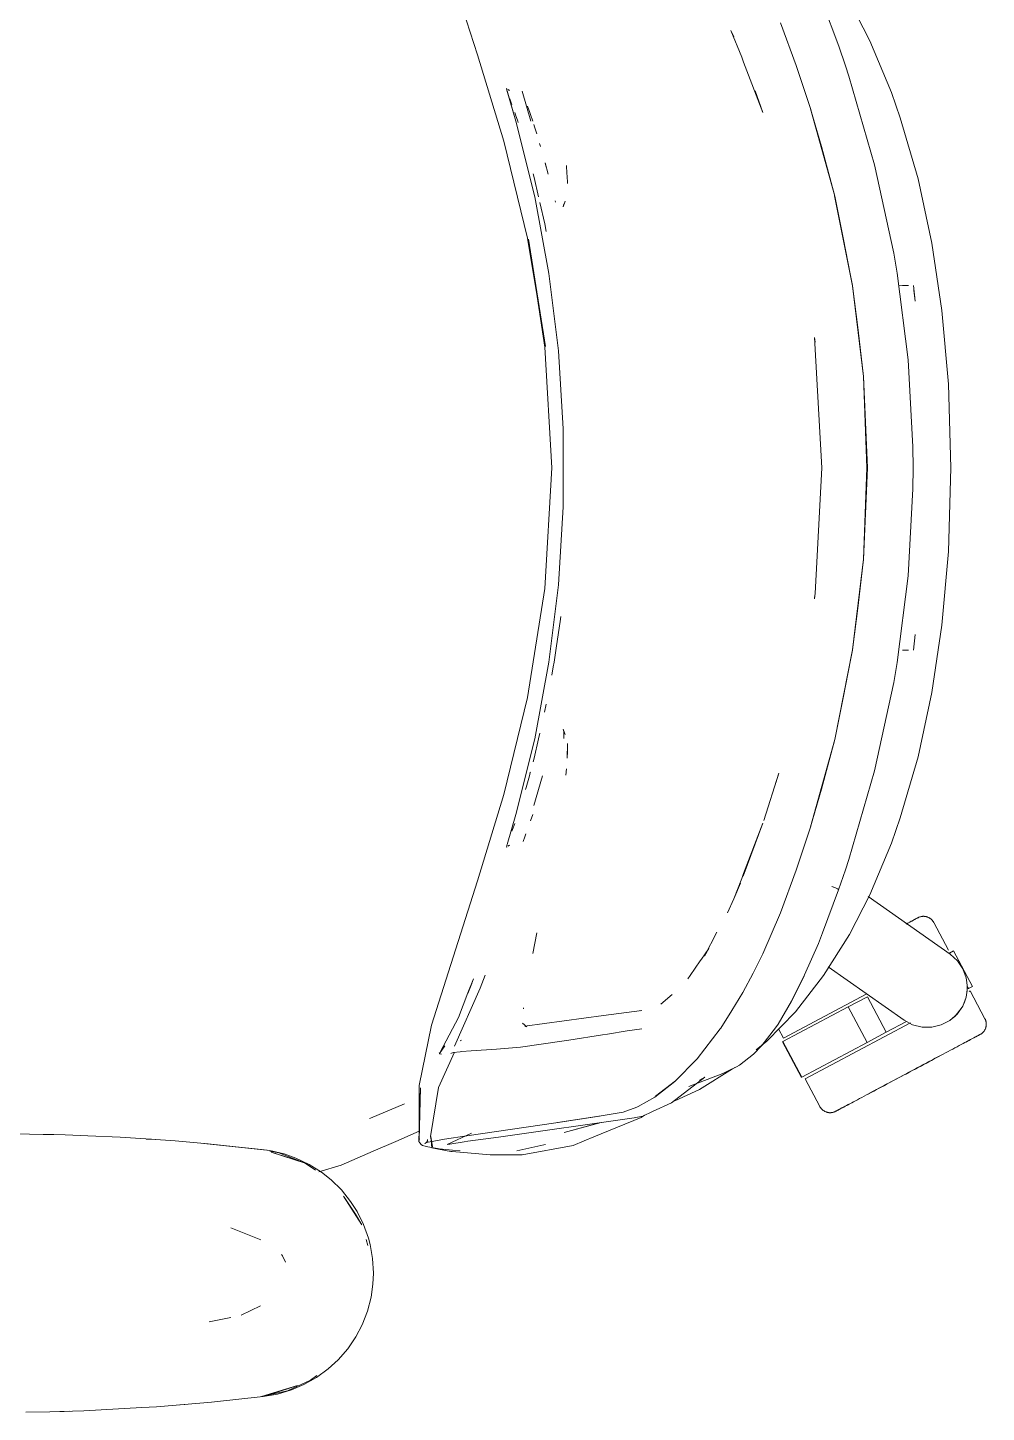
# Model space of a CAD drawing. Header units: millimetres. Extents: x 90978 to 295199, y -4084 to 97293.
# Drawn here: x 203321.1 to 203654.4, y 30828.5 to 31310 of the extents above; entities that cross this region are included whole.
import ezdxf

# ---------------------------------------------------------------- set-up
doc = ezdxf.new("R2010")
doc.units = ezdxf.units.MM
doc.header["$MEASUREMENT"] = 0
doc.layers.add('G-IMPT', color=8, linetype='CONTINUOUS', lineweight=9)
doc.layers.add('I-FURN', color=8, linetype='CONTINUOUS', lineweight=9)

msp = doc.modelspace()

# ---------------------------------------------------------------- linework, layer by layer
at = {"layer": 'G-IMPT'}
for p, q in [((203477.42, 31300.53), (203461.43, 31350.77)), ((203603.08, 31303.62), (203597.48, 31318.69)), ((203613.89, 31305.41), (203606.8, 31319.19)), ((203588.31, 31296.84), (203582.85, 31311.72)), ((203569.34, 31299.76), (203565.62, 31309.08)), ((203565.62, 31309.08), (203566.62, 31306.84)), ((203603.08, 31303.62), (203605.42, 31296.8)), ((203621.41, 31287.44), (203613.89, 31305.41)), ((203486.6, 31270.55), (203477.42, 31300.53)), ((203570.01, 31298.03), (203569.34, 31299.76)), ((203576.72, 31280.58), (203570.01, 31298.03)), ((203588.31, 31296.84), (203593.32, 31281.92)), ((203606.61, 31293.19), (203605.42, 31296.8)), ((203606.61, 31293.19), (203615.56, 31262.36)), ((203487.56, 31288.73), (203487.69, 31288.97)), ((203490.83, 31277.5), (203487.56, 31288.73)), ((203490.83, 31277.5), (203487.71, 31288.32)), ((203487.77, 31288.04), (203487.71, 31288.32)), ((203490.83, 31277.5), (203487.77, 31288.04)), ((203488.65, 31288.19), (203488.04, 31288.57)), ((203488.65, 31288.19), (203488.44, 31288.33)), ((203496.02, 31277.5), (203492.99, 31287.93)), ((203576.72, 31280.58), (203574, 31288.02)), ((203621.41, 31287.44), (203624.48, 31278.7)), ((203489.1, 31284.25), (203488.71, 31285.32)), ((203489.45, 31283.28), (203489.1, 31284.25)), ((203494.9, 31282.68), (203495.66, 31280.52)), ((203490.44, 31280.53), (203490.72, 31279.73)), ((203491.46, 31277.5), (203490.72, 31279.73)), ((203497.38, 31251.19), (203490.83, 31277.5)), ((203491.46, 31277.5), (203491.61, 31277.04)), ((203495.91, 31279.8), (203495.66, 31280.52)), ((203495.91, 31279.8), (203496.68, 31277.5)), ((203597.05, 31268.67), (203593.27, 31281.83)), ((203601.7, 31251.43), (203593.27, 31281.83)), ((203601.7, 31251.43), (203593.32, 31281.92)), ((203624.48, 31278.7), (203630.65, 31257.46)), ((203497.06, 31276.36), (203497.31, 31275.58)), ((203497.31, 31275.58), (203498.1, 31273.09)), ((203486.6, 31270.55), (203494.91, 31236.87)), ((203499.09, 31269.79), (203499.42, 31268.67)), ((203597.05, 31268.67), (203601.7, 31251.43)), ((203501, 31263), (203501.99, 31259.14)), ((203501, 31263), (203501.39, 31261.47)), ((203497.14, 31257.92), (203496.8, 31259.2)), ((203508.42, 31261.65), (203508.39, 31262.13)), ((203508.69, 31257.94), (203508.42, 31261.65)), ((203622.22, 31231.57), (203615.56, 31262.36)), ((203498.7, 31251.17), (203497.14, 31257.92)), ((203508.69, 31257.94), (203508.79, 31256.57)), ((203508.8, 31255.87), (203508.79, 31256.57)), ((203630.65, 31257.46), (203635.47, 31235.1)), ((203497.38, 31251.19), (203502.31, 31224.52)), ((203500.86, 31241.77), (203499.15, 31249.19)), ((203504.59, 31249.38), (203504.46, 31249.79)), ((203507.26, 31247.78), (203507.95, 31249.73)), ((203507.26, 31247.78), (203507.48, 31248.83)), ((203607.87, 31220.3), (203601.66, 31251.54)), ((203601.66, 31251.54), (203607.87, 31220.38)), ((203601.7, 31251.43), (203604.78, 31236.4)), ((203501.33, 31239.14), (203500.86, 31241.77)), ((203494.91, 31236.87), (203501.17, 31199.13)), ((203500.91, 31198.95), (203495.18, 31236.49)), ((203501.17, 31199.13), (203495.18, 31236.49)), ((203607.87, 31220.3), (203604.78, 31236.4)), ((203638.96, 31211.68), (203635.47, 31235.1)), ((203623.41, 31224.65), (203622.22, 31231.57)), ((203502.31, 31224.52), (203505.61, 31197.6)), ((203627.22, 31194.48), (203623.41, 31224.65)), ((203611.7, 31188.78), (203607.87, 31220.38)), ((203609.82, 31204.82), (203607.87, 31220.3)), ((203611.66, 31188.74), (203607.87, 31220.3)), ((203623.96, 31220.29), (203625.2, 31220.34)), ((203627.3, 31220.41), (203625.2, 31220.34)), ((203627.3, 31220.41), (203627.19, 31220.41)), ((203629.06, 31220.38), (203629.71, 31214.97)), ((203629.14, 31218.74), (203629.71, 31214.97)), ((203641.22, 31186.11), (203638.96, 31211.68)), ((203594.66, 31202.25), (203594.7, 31202)), ((203597.21, 31156.97), (203594.7, 31202.31)), ((203594.7, 31202.31), (203594.93, 31200.69)), ((203594.93, 31200.69), (203594.7, 31202)), ((203609.82, 31204.82), (203611.66, 31188.74)), ((203500.91, 31198.95), (203503.27, 31156.97)), ((203507.26, 31170.53), (203505.61, 31197.6)), ((203628.84, 31164.28), (203627.22, 31194.48)), ((203611.66, 31188.74), (203612.33, 31173.85)), ((203611.66, 31188.74), (203612.8, 31156.97)), ((203613.03, 31156.97), (203611.7, 31188.78)), ((203642.07, 31156.97), (203641.22, 31186.11)), ((203612.33, 31173.85), (203612.8, 31156.97)), ((203507.26, 31143.41), (203507.26, 31170.53)), ((203628.84, 31164.28), (203628.93, 31156.97)), ((203500.91, 31114.98), (203503.27, 31156.97)), ((203597.26, 31156.97), (203594.93, 31113.24)), ((203597.21, 31156.97), (203594.93, 31113.24)), ((203611.66, 31125.19), (203612.8, 31156.97)), ((203611.7, 31125.15), (203613.03, 31156.97)), ((203612.33, 31140.08), (203612.8, 31156.97)), ((203628.84, 31149.66), (203628.93, 31156.97)), ((203641.22, 31127.83), (203642.07, 31156.97)), ((203628.84, 31149.66), (203627.22, 31119.45)), ((203507.26, 31143.41), (203505.61, 31116.34)), ((203612.33, 31140.08), (203611.66, 31125.19)), ((203611.66, 31125.19), (203607.87, 31093.64)), ((203611.7, 31125.15), (203607.87, 31093.56)), ((203611.66, 31125.19), (203609.82, 31109.11)), ((203638.96, 31102.25), (203641.22, 31127.83)), ((203627.22, 31119.45), (203623.41, 31089.28)), ((203494.91, 31077.07), (203500.91, 31114.98)), ((203502.31, 31089.42), (203505.61, 31116.34)), ((203594.66, 31111.69), (203594.7, 31111.93)), ((203594.93, 31113.24), (203594.67, 31111.46)), ((203594.93, 31113.24), (203594.7, 31111.93)), ((203607.87, 31093.64), (203609.82, 31109.11)), ((203506.22, 31103.57), (203506.41, 31105.23)), ((203504.93, 31095.04), (203506.22, 31103.57)), ((203635.47, 31078.84), (203638.96, 31102.25)), ((203504.93, 31095.04), (203504.08, 31089.42)), ((203629.06, 31093.55), (203629.71, 31098.97)), ((203601.7, 31062.51), (203607.87, 31093.64)), ((203601.7, 31062.51), (203607.87, 31093.56)), ((203607.87, 31093.64), (203604.78, 31077.53)), ((203625.2, 31093.6), (203627.3, 31093.52)), ((203627.3, 31093.52), (203627.19, 31093.52)), ((203497.38, 31062.75), (203502.31, 31089.42)), ((203503.28, 31084.89), (203503.83, 31087.79)), ((203504.08, 31089.42), (203503.83, 31087.79)), ((203623.41, 31089.28), (203622.22, 31082.36)), ((203615.56, 31051.57), (203622.22, 31082.36)), ((203494.91, 31077.07), (203486.6, 31043.38)), ((203601.7, 31062.51), (203604.78, 31077.53)), ((203630.65, 31056.47), (203635.47, 31078.84)), ((203501.35, 31074.79), (203500.82, 31071.97)), ((203507.48, 31065.11), (203507.26, 31066.15)), ((203507.26, 31066.15), (203507.95, 31064.21)), ((203497.38, 31062.75), (203490.83, 31036.43)), ((203497.14, 31056.01), (203498.7, 31062.76)), ((203499.15, 31064.74), (203498.7, 31062.76)), ((203507.48, 31065.11), (203507.51, 31062.8)), ((203507.52, 31062.94), (203507.51, 31062.8)), ((203508.8, 31061.1), (203508.71, 31056.04)), ((203508.8, 31061.1), (203508.8, 31058.32)), ((203601.7, 31062.51), (203593.27, 31032.1)), ((203601.7, 31062.51), (203593.32, 31032.01)), ((203597.05, 31045.26), (203601.7, 31062.51)), ((203497.14, 31056.01), (203496.81, 31054.72)), ((203508.71, 31056.04), (203508.8, 31058.32)), ((203624.48, 31035.23), (203630.65, 31056.47)), ((203495.84, 31050.99), (203495.89, 31051.17)), ((203508.4, 31052.25), (203508.19, 31050.15)), ((203615.56, 31051.57), (203606.61, 31020.74)), ((203495.53, 31049.85), (203494.41, 31045.86)), ((203495.53, 31049.85), (203495.84, 31050.99)), ((203497.11, 31039.53), (203500.02, 31049.92)), ((203582.25, 31050.82), (203577, 31034.34)), ((203582.25, 31050.82), (203581.17, 31047.39)), ((203477.42, 31013.41), (203486.6, 31043.38)), ((203494.41, 31045.86), (203494.2, 31045.17)), ((203597.05, 31045.26), (203593.27, 31032.1)), ((203490.83, 31036.43), (203487.76, 31026)), ((203489.67, 31031.23), (203490.41, 31033.33)), ((203496.67, 31036.44), (203495.94, 31034.22)), ((203576.72, 31033.35), (203569.9, 31014.94)), ((203576.72, 31033.35), (203570.01, 31015.9)), ((203593.32, 31032.01), (203588.31, 31017.09)), ((203624.48, 31035.23), (203621.41, 31026.5)), ((203489.67, 31031.23), (203489.43, 31030.57)), ((203493.96, 31028.68), (203493.34, 31027.02)), ((203493.96, 31028.68), (203494.33, 31029.69)), ((203487.56, 31025.21), (203487.62, 31025.44)), ((203487.65, 31024.97), (203487.56, 31025.21)), ((203487.62, 31025.44), (203487.69, 31025.73)), ((203487.69, 31025.73), (203487.76, 31026)), ((203488.65, 31025.75), (203488.04, 31025.36)), ((203488.65, 31025.75), (203488.44, 31025.6)), ((203621.41, 31026.5), (203613.89, 31008.52)), ((203606.61, 31020.74), (203605.42, 31017.14)), ((203477.42, 31013.41), (203461.43, 30963.17)), ((203566.62, 31007.09), (203569.34, 31014.18)), ((203570.01, 31015.9), (203569.34, 31014.18)), ((203582.85, 31002.22), (203588.31, 31017.09)), ((203603.01, 31010.2), (203605.42, 31017.14)), ((203566.62, 31007.09), (203568.93, 31012.54)), ((203597.48, 30995.24), (203603.05, 31010.21)), ((203601.78, 31010.99), (203600.73, 31011.41)), ((203600.73, 31011.41), (203601.32, 31011.19)), ((203601.78, 31010.99), (203601.32, 31011.19)), ((203601.78, 31010.99), (203602.43, 31010.71)), ((203601.78, 31010.99), (203602.61, 31010.61)), ((203602.43, 31010.71), (203602.61, 31010.61)), ((203603.02, 31010.34), (203602.61, 31010.61)), ((203602.61, 31010.61), (203603, 31010.38)), ((203603.02, 31010.34), (203603, 31010.38)), ((203603.02, 31010.34), (203603.01, 31010.2)), ((203603.05, 31010.21), (203603.02, 31010.34)), ((203606.8, 30994.74), (203613.89, 31008.52)), ((203564.42, 31002.25), (203566.62, 31007.09)), ((203582.85, 31002.22), (203576.67, 30987.99)), ((203498.14, 30995.3), (203496.73, 30988.04)), ((203560.72, 30995.52), (203556.36, 30987.1)), ((203596, 30991.56), (203597.48, 30995.24)), ((203597.82, 30980.45), (203606.8, 30994.74)), ((203557.87, 30989.87), (203555.31, 30986.12)), ((203557.87, 30989.87), (203556.36, 30987.1)), ((203591.23, 30980.61), (203596, 30991.56)), ((203554.92, 30985.54), (203551.42, 30980.41)), ((203555.31, 30986.12), (203554.92, 30985.54)), ((203573.28, 30981.26), (203576.67, 30987.99)), ((203476.13, 30979.25), (203474.1, 30974.15)), ((203474.11, 30974.35), (203476.13, 30979.25)), ((203480.15, 30980.57), (203478.4, 30975.99)), ((203551.42, 30980.41), (203550.67, 30979.3)), ((203573.28, 30981.26), (203569.72, 30974.47)), ((203591.23, 30980.61), (203586.7, 30971.55)), ((203591.01, 30980.16), (203586.7, 30971.55)), ((203591.23, 30980.61), (203587.01, 30972.15)), ((203597.82, 30980.45), (203588.02, 30967.85)), ((203591.01, 30980.16), (203591.23, 30980.61)), ((203478.4, 30975.99), (203469.48, 30955.83)), ((203470.85, 30965.88), (203474.11, 30974.35)), ((203474.1, 30974.15), (203475.5, 30977.68)), ((203565.95, 30968.24), (203569.72, 30974.47)), ((203545.15, 30973.77), (203541.24, 30970.44)), ((203586.7, 30971.55), (203581.97, 30963.55)), ((203586.7, 30971.55), (203587.01, 30972.15)), ((203470.85, 30965.88), (203465.57, 30955.77)), ((203493.46, 30968.82), (203493.5, 30969.17)), ((203521.29, 30966.49), (203493.96, 30962.76)), ((203521.29, 30966.49), (203534.65, 30968.27)), ((203534.65, 30968.27), (203534.18, 30968.13)), ((203565.95, 30968.24), (203562.06, 30962.15)), ((203578.06, 30957.55), (203588.02, 30967.85)), ((203461.43, 30963.17), (203457.23, 30942.21)), ((203493.11, 30963.87), (203494.67, 30962.63)), ((203493.96, 30962.76), (203494.22, 30962.71)), ((203494.46, 30962.67), (203494.22, 30962.71)), ((203509.21, 30957.95), (203520.99, 30959.81)), ((203522.65, 30960.08), (203520.99, 30959.81)), ((203529.48, 30961.14), (203522.65, 30960.08)), ((203529.48, 30961.14), (203534.56, 30961.89)), ((203553.88, 30951.45), (203561.9, 30961.89)), ((203561.9, 30961.89), (203562.06, 30962.15)), ((203576.39, 30956.13), (203581.1, 30962.27)), ((203581.1, 30962.27), (203581.97, 30963.55)), ((203464.22, 30953.32), (203466.07, 30956.02)), ((203464.22, 30953.32), (203465.57, 30955.77)), ((203471.86, 30958), (203471.42, 30957.73)), ((203475.28, 30954.23), (203484.12, 30954.86)), ((203492.37, 30955.48), (203484.12, 30954.86)), ((203492.45, 30955.49), (203492.37, 30955.48)), ((203492.45, 30955.49), (203507.66, 30957.7)), ((203507.66, 30957.7), (203509.21, 30957.95)), ((203576.39, 30956.13), (203573.49, 30953.11)), ((203574.39, 30954.55), (203578.06, 30957.55)), ((203463.86, 30941.51), (203469.45, 30953.8)), ((203464.22, 30953.32), (203464.19, 30953.49)), ((203464.25, 30953.19), (203464.22, 30953.32)), ((203464.94, 30953.04), (203464.25, 30953.19)), ((203468.21, 30953.35), (203468.98, 30953.63)), ((203469.04, 30953.65), (203468.98, 30953.63)), ((203471.5, 30953.94), (203469.04, 30953.65)), ((203471.5, 30953.94), (203471.87, 30953.98)), ((203475.28, 30954.23), (203471.87, 30953.98)), ((203546.14, 30943.55), (203553.88, 30951.45)), ((203568.63, 30949.25), (203573.49, 30953.11)), ((203550.92, 30941.88), (203562.83, 30946.39)), ((203566.14, 30947.94), (203554.69, 30940.82)), ((203565.06, 30947.46), (203562.83, 30946.39)), ((203567.49, 30948.63), (203565.06, 30947.46)), ((203566.14, 30947.94), (203566.9, 30948.44)), ((203567.49, 30948.63), (203568.63, 30949.25)), ((203457.67, 30941.32), (203457.09, 30922.88)), ((203457.23, 30942.21), (203457.19, 30923.34)), ((203457.67, 30941.32), (203457.19, 30923.34)), ((203463.86, 30941.51), (203461.15, 30924.46)), ((203546.14, 30943.55), (203539.17, 30938.13)), ((203539.4, 30938.46), (203546.35, 30943.86)), ((203539.4, 30938.46), (203542.78, 30941.05)), ((203546.35, 30943.86), (203542.78, 30941.05)), ((203556.58, 30945.11), (203544.93, 30936.19)), ((203554.69, 30940.82), (203546.06, 30936.84)), ((203556.58, 30945.11), (203554.63, 30943.99)), ((203452.09, 30935.78), (203440.23, 30930.85)), ((203539.17, 30938.13), (203533.34, 30934.85)), ((203544.93, 30936.19), (203538.35, 30933.13)), ((203439.97, 30930.75), (203440.23, 30930.85)), ((203484.78, 30924.24), (203532, 30930.92)), ((203504.69, 30929.18), (203519.88, 30931.51)), ((203505.29, 30929.28), (203520.46, 30931.58)), ((203505.29, 30929.28), (203519.88, 30931.51)), ((203534.43, 30931.08), (203517.98, 30924.28)), ((203528.13, 30932.88), (203520.46, 30931.58)), ((203532.92, 30934.63), (203528.13, 30932.88)), ((203532, 30930.92), (203534.99, 30931.56)), ((203532.92, 30934.63), (203533.34, 30934.85)), ((203535.6, 30931.85), (203534.43, 30931.08)), ((203538.35, 30933.13), (203534.99, 30931.56)), ((203449.03, 30922.75), (203457.2, 30926.31)), ((203504.69, 30929.18), (203473.81, 30924.63)), ((203507.57, 30925.79), (203520.52, 30929.29)), ((203507.57, 30925.79), (203519.46, 30929.14)), ((203321.75, 30925.3), (203316.28, 30925.38)), ((203321.75, 30925.3), (203334.06, 30925.01)), ((203328.53, 30925.17), (203326.4, 30925.17)), ((203330.19, 30925.09), (203328.53, 30925.17)), ((203341.93, 30924.72), (203334.06, 30925.01)), ((203341.93, 30924.72), (203353.24, 30924.18)), ((203362.11, 30923.62), (203353.24, 30924.18)), ((203362.11, 30923.62), (203372.4, 30922.89)), ((203364.15, 30923.48), (203362.25, 30923.57)), ((203364.15, 30923.48), (203365.57, 30923.35)), ((203383.8, 30921.9), (203372.4, 30922.89)), ((203405.23, 30919.55), (203382.28, 30922)), ((203382.28, 30922), (203402.42, 30919.88)), ((203405.23, 30919.55), (203383.8, 30921.9)), ((203441.2, 30919.33), (203449.03, 30922.75)), ((203457.06, 30922.76), (203457.25, 30923.63)), ((203457.06, 30922.76), (203457.46, 30922.19)), ((203457.09, 30922.88), (203457.19, 30923.34)), ((203457.19, 30923.34), (203457.23, 30923.51)), ((203457.25, 30923.63), (203457.23, 30923.51)), ((203457.83, 30921.69), (203457.46, 30922.19)), ((203457.83, 30921.69), (203458.37, 30921.37)), ((203460.23, 30920.82), (203458.37, 30921.37)), ((203460.32, 30922.58), (203459.22, 30922.02)), ((203459.72, 30922.41), (203459.22, 30922.02)), ((203459.7, 30922.41), (203465.96, 30923.52)), ((203460.32, 30922.58), (203459.7, 30922.41)), ((203460.04, 30922.96), (203459.72, 30922.41)), ((203460.04, 30922.96), (203460.12, 30923.45)), ((203461.83, 30920.88), (203461.15, 30924.46)), ((203461.83, 30920.88), (203461.21, 30924.43)), ((203461.21, 30924.43), (203461.6, 30920.47)), ((203473.81, 30924.63), (203465.96, 30923.52)), ((203475.36, 30925.61), (203466.93, 30921.61)), ((203466.93, 30921.61), (203467.8, 30921.75)), ((203467.8, 30921.75), (203472.82, 30922.59)), ((203472.82, 30922.59), (203474.12, 30922.8)), ((203484.78, 30924.24), (203474.12, 30922.8)), ((203491.19, 30919.47), (203500.5, 30921.51)), ((203493.06, 30918.06), (203510.75, 30921.3)), ((203500.5, 30921.51), (203501.08, 30921.66)), ((203510.75, 30921.3), (203514.61, 30922.89)), ((203517.98, 30924.28), (203514.61, 30922.89)), ((203405.23, 30919.55), (203402.42, 30919.88)), ((203405.23, 30919.55), (203410.2, 30918.39)), ((203405.31, 30919.33), (203408.37, 30918.76)), ((203417.59, 30915.15), (203405.73, 30918.96)), ((203414.88, 30916.05), (203405.73, 30918.96)), ((203408.37, 30918.76), (203417.59, 30915.15)), ((203414.33, 30916.95), (203410.2, 30918.39)), ((203418.91, 30914.76), (203414.33, 30916.95)), ((203430.07, 30914.47), (203441.2, 30919.33)), ((203463.51, 30920.29), (203460.23, 30920.82)), ((203463.92, 30920.03), (203461.6, 30920.47)), ((203463.51, 30920.29), (203464.12, 30920.21)), ((203463.92, 30920.03), (203468.17, 30919.22)), ((203468.81, 30919.69), (203464.12, 30920.21)), ((203468.64, 30919.18), (203468.17, 30919.22)), ((203477.97, 30918.37), (203468.64, 30919.18)), ((203468.81, 30919.69), (203471.4, 30919.48)), ((203477.97, 30918.37), (203481.92, 30918.03)), ((203481.92, 30918.03), (203486.09, 30918.03)), ((203493.06, 30918.06), (203486.09, 30918.03)), ((203417.59, 30915.15), (203414.88, 30916.05)), ((203417.59, 30915.15), (203421.16, 30912.73)), ((203418.91, 30914.76), (203423.23, 30912.03)), ((203430.07, 30914.47), (203422.25, 30912.21)), ((203426.54, 30909.4), (203423.23, 30912.03)), ((203430.15, 30905.85), (203426.54, 30909.4)), ((203430.15, 30905.85), (203433.34, 30901.88)), ((203437.2, 30893.72), (203430.87, 30903.67)), ((203435.04, 30897.4), (203430.87, 30903.67)), ((203435.6, 30898.33), (203433.34, 30901.88)), ((203437.2, 30893.72), (203435.04, 30897.4)), ((203437.84, 30893.82), (203435.6, 30898.33)), ((203391.71, 30892.65), (203402.14, 30888.51)), ((203437.84, 30893.82), (203439.55, 30889.05)), ((203438.75, 30888.61), (203439.37, 30886.58)), ((203440.12, 30886.92), (203439.55, 30889.05)), ((203409.67, 30882.98), (203409.37, 30883.43)), ((203410.68, 30880.76), (203409.67, 30882.98)), ((203441, 30881.97), (203440.12, 30886.92)), ((203441.29, 30876.93), (203441, 30881.97)), ((203440.48, 30868.57), (203441.12, 30873.08)), ((203441.29, 30876.93), (203441.12, 30873.08)), ((203440.48, 30868.57), (203439.21, 30863.7)), ((203402.05, 30865.55), (203395.26, 30862.29)), ((203437.38, 30858.99), (203439.21, 30863.7)), ((203384.22, 30859.95), (203391.65, 30861.52)), ((203435.19, 30854.83), (203437.38, 30858.99)), ((203435.19, 30854.83), (203432.36, 30850.66)), ((203432.36, 30850.66), (203429.04, 30846.83)), ((203425.6, 30843.66), (203429.04, 30846.83)), ((203411.39, 30836.02), (203419.45, 30839.76)), ((203417.08, 30838.15), (203421.52, 30840.67)), ((203421.56, 30841.36), (203419.45, 30839.76)), ((203425.6, 30843.66), (203421.52, 30840.67)), ((203402.42, 30833.98), (203414.88, 30837.81)), ((203402.42, 30833.98), (203405.73, 30834.9)), ((203402.93, 30833.98), (203407.97, 30834.88)), ((203411.39, 30836.02), (203402.98, 30834.11)), ((203414.88, 30837.81), (203405.73, 30834.9)), ((203412.84, 30836.34), (203407.97, 30834.88)), ((203417.08, 30838.15), (203412.84, 30836.34)), ((203360.73, 30830.16), (203346.59, 30829.35)), ((203365.82, 30830.48), (203360.73, 30830.16)), ((203365.82, 30830.48), (203380.87, 30831.73)), ((203374, 30831.13), (203375.68, 30831.3)), ((203380.87, 30831.73), (203385, 30832.07)), ((203385, 30832.07), (203402.93, 30833.98)), ((203320.39, 30828.54), (203328.81, 30828.7)), ((203340.57, 30829.09), (203328.81, 30828.7)), ((203333.75, 30828.84), (203332.25, 30828.83)), ((203335.68, 30828.95), (203333.75, 30828.84)), ((203340.57, 30829.09), (203346.59, 30829.35))]:
    msp.add_line(p, q, dxfattribs=at)
at = {"layer": 'I-FURN'}
for p, q in [((203613.26, 31007.85), (203641.85, 30987.83)), ((203626.53, 30998.34), (203627.07, 30998.63)), ((203627.34, 30998.77), (203626.82, 30998.5)), ((203627.07, 30998.63), (203627.57, 30998.89)), ((203627.82, 30999.03), (203627.34, 30998.77)), ((203627.57, 30998.89), (203628.03, 30999.14)), ((203628.27, 30999.27), (203627.82, 30999.03)), ((203628.03, 30999.14), (203628.46, 30999.37)), ((203628.68, 30999.49), (203628.27, 30999.27)), ((203628.46, 30999.37), (203628.85, 30999.58)), ((203629.05, 30999.68), (203628.68, 30999.49)), ((203628.85, 30999.58), (203629.21, 30999.77)), ((203629.39, 30999.86), (203629.05, 30999.68)), ((203629.21, 30999.77), (203629.53, 30999.94)), ((203629.68, 31000.02), (203629.39, 30999.86)), ((203629.53, 30999.94), (203629.81, 31000.09)), ((203629.94, 31000.16), (203629.68, 31000.02)), ((203629.81, 31000.09), (203630.05, 31000.21)), ((203630.16, 31000.27), (203629.94, 31000.16)), ((203630.05, 31000.21), (203630.25, 31000.32)), ((203630.34, 31000.37), (203630.16, 31000.27)), ((203630.25, 31000.32), (203630.41, 31000.41)), ((203630.48, 31000.44), (203630.34, 31000.37)), ((203630.41, 31000.41), (203630.53, 31000.47)), ((203630.58, 31000.5), (203630.48, 31000.44)), ((203630.53, 31000.47), (203630.62, 31000.52)), ((203630.64, 31000.53), (203630.58, 31000.5)), ((203630.62, 31000.52), (203630.66, 31000.54)), ((203630.66, 31000.54), (203630.64, 31000.53)), ((203630.66, 31000.54), (203630.81, 31000.61)), ((203630.66, 31000.54), (203630.66, 31000.54)), ((203630.81, 31000.61), (203630.95, 31000.68)), ((203630.95, 31000.68), (203631.1, 31000.74)), ((203631.1, 31000.74), (203631.25, 31000.8)), ((203631.25, 31000.8), (203631.41, 31000.85)), ((203631.41, 31000.85), (203631.56, 31000.89)), ((203631.56, 31000.89), (203631.72, 31000.92)), ((203631.72, 31000.92), (203631.88, 31000.96)), ((203631.88, 31000.96), (203632.04, 31000.98)), ((203632.04, 31000.98), (203632.2, 31001)), ((203632.2, 31001), (203632.36, 31001.01)), ((203632.36, 31001.01), (203632.52, 31001.01)), ((203632.52, 31001.01), (203632.68, 31001.01)), ((203632.68, 31001.01), (203632.84, 31001)), ((203632.84, 31001), (203633, 31000.99)), ((203633, 31000.99), (203633.16, 31000.97)), ((203633.16, 31000.97), (203633.32, 31000.94)), ((203633.32, 31000.94), (203633.48, 31000.91)), ((203633.48, 31000.91), (203633.63, 31000.86)), ((203633.63, 31000.86), (203633.79, 31000.82)), ((203633.79, 31000.82), (203633.94, 31000.77)), ((203633.94, 31000.77), (203634.09, 31000.71)), ((203634.09, 31000.71), (203634.24, 31000.64)), ((203634.24, 31000.64), (203634.38, 31000.57)), ((203634.38, 31000.57), (203634.53, 31000.5)), ((203634.53, 31000.5), (203634.67, 31000.42)), ((203634.67, 31000.42), (203634.8, 31000.33)), ((203634.8, 31000.33), (203634.93, 31000.24)), ((203634.93, 31000.24), (203635.06, 31000.14)), ((203635.06, 31000.14), (203635.19, 31000.04)), ((203635.19, 31000.04), (203635.31, 30999.93)), ((203635.31, 30999.93), (203635.42, 30999.82)), ((203635.42, 30999.82), (203635.53, 30999.7)), ((203635.53, 30999.7), (203635.64, 30999.58)), ((203635.64, 30999.58), (203635.74, 30999.45)), ((203635.74, 30999.45), (203635.84, 30999.32)), ((203635.84, 30999.32), (203635.93, 30999.19)), ((203635.93, 30999.19), (203636.01, 30999.05)), ((203636.01, 30999.05), (203636.09, 30998.91)), ((203636.09, 30998.91), (203636.11, 30998.87)), ((203641.26, 30989.19), (203636.11, 30998.87)), ((203641.62, 30988.24), (203643.01, 30988.99)), ((203649.59, 30976.62), (203643.01, 30988.99)), ((203641.7, 30988.29), (203641.62, 30988.24)), ((203641.85, 30987.83), (203644.36, 30985.57)), ((203644.36, 30985.57), (203646.26, 30982.78)), ((203625.8, 30964.9), (203599.37, 30983.41)), ((203646.26, 30982.78), (203647.44, 30979.62)), ((203647.44, 30979.62), (203647.82, 30976.27)), ((203647.82, 30976.27), (203647.39, 30972.92)), ((203647.79, 30976.64), (203648.19, 30975.88)), ((203649.59, 30976.62), (203648.19, 30975.88)), ((203648.19, 30975.88), (203648.28, 30975.93)), ((203648.4, 30974.86), (203648.77, 30975.06)), ((203653.92, 30965.38), (203648.77, 30975.06)), ((203583.69, 30957.44), (203606.4, 30969.52)), ((203583.87, 30958.67), (203612.57, 30973.93)), ((203606.4, 30969.52), (203613.04, 30973.05)), ((203612.97, 30957.16), (203606.4, 30969.52)), ((203619.61, 30960.69), (203613.04, 30973.05)), ((203646.18, 30969.78), (203644.24, 30967.01)), ((203647.39, 30972.92), (203646.18, 30969.78)), ((203626.67, 30964.44), (203619.61, 30960.69)), ((203628.78, 30963.31), (203625.8, 30964.9)), ((203641.7, 30964.79), (203638.7, 30963.25)), ((203644.24, 30967.01), (203641.7, 30964.79)), ((203641.98, 30965), (203643.4, 30966.15)), ((203643.4, 30966.15), (203645.7, 30968.94)), ((203653.92, 30965.38), (203654, 30965.23)), ((203654, 30965.23), (203654.06, 30965.09)), ((203654.06, 30965.09), (203654.13, 30964.94)), ((203654.13, 30964.94), (203654.18, 30964.78)), ((203654.18, 30964.78), (203654.23, 30964.63)), ((203654.23, 30964.63), (203654.27, 30964.48)), ((203654.27, 30964.48), (203654.31, 30964.32)), ((203582.19, 30961.83), (203583.87, 30958.67)), ((203591.38, 30944.55), (203627.99, 30964.01)), ((203619.61, 30960.69), (203612.97, 30957.16)), ((203632.05, 30962.48), (203628.78, 30963.31)), ((203635.42, 30962.46), (203632.05, 30962.48)), ((203638.7, 30963.25), (203635.42, 30962.46)), ((203651.4, 30959.47), (203651.64, 30959.6)), ((203651.76, 30959.66), (203651.54, 30959.54)), ((203651.64, 30959.6), (203651.85, 30959.71)), ((203651.94, 30959.75), (203651.76, 30959.66)), ((203651.85, 30959.71), (203652.01, 30959.79)), ((203652.08, 30959.83), (203651.94, 30959.75)), ((203652.01, 30959.79), (203652.13, 30959.86)), ((203652.18, 30959.88), (203652.08, 30959.83)), ((203652.13, 30959.86), (203652.21, 30959.9)), ((203652.24, 30959.91), (203652.18, 30959.88)), ((203652.21, 30959.9), (203652.25, 30959.92)), ((203652.26, 30959.93), (203652.24, 30959.91)), ((203652.25, 30959.92), (203652.26, 30959.93)), ((203652.3, 30959.95), (203652.26, 30959.93)), ((203652.44, 30960.03), (203652.3, 30959.95)), ((203652.57, 30960.11), (203652.44, 30960.03)), ((203652.71, 30960.2), (203652.57, 30960.11)), ((203652.84, 30960.3), (203652.71, 30960.2)), ((203652.96, 30960.4), (203652.84, 30960.3)), ((203653.08, 30960.51), (203652.96, 30960.4)), ((203653.2, 30960.62), (203653.08, 30960.51)), ((203653.31, 30960.73), (203653.2, 30960.62)), ((203653.42, 30960.85), (203653.31, 30960.73)), ((203653.52, 30960.98), (203653.42, 30960.85)), ((203653.62, 30961.1), (203653.52, 30960.98)), ((203653.71, 30961.24), (203653.62, 30961.1)), ((203653.8, 30961.37), (203653.71, 30961.24)), ((203653.88, 30961.51), (203653.8, 30961.37)), ((203653.96, 30961.65), (203653.88, 30961.51)), ((203654.03, 30961.8), (203653.96, 30961.65)), ((203654.09, 30961.95), (203654.03, 30961.8)), ((203654.15, 30962.1), (203654.09, 30961.95)), ((203654.2, 30962.25), (203654.15, 30962.1)), ((203654.25, 30962.4), (203654.2, 30962.25)), ((203654.29, 30962.56), (203654.25, 30962.4)), ((203654.32, 30962.72), (203654.29, 30962.56)), ((203654.31, 30964.32), (203654.34, 30964.16)), ((203654.35, 30962.88), (203654.32, 30962.72)), ((203654.34, 30964.16), (203654.36, 30964)), ((203654.37, 30963.04), (203654.35, 30962.88)), ((203654.36, 30964), (203654.38, 30963.84)), ((203654.39, 30963.2), (203654.37, 30963.04)), ((203654.38, 30963.84), (203654.39, 30963.68)), ((203654.39, 30963.68), (203654.4, 30963.52)), ((203654.4, 30963.52), (203654.39, 30963.36)), ((203654.39, 30963.36), (203654.39, 30963.2)), ((203583.52, 30957.35), (203590.09, 30944.99)), ((203590.26, 30945.08), (203583.69, 30957.44)), ((203612.97, 30957.16), (203590.26, 30945.08)), ((203641.91, 30954.43), (203642.72, 30954.85)), ((203642.72, 30954.85), (203643.49, 30955.26)), ((203643.49, 30955.26), (203644.24, 30955.66)), ((203644.24, 30955.66), (203644.96, 30956.05)), ((203644.96, 30956.05), (203645.66, 30956.42)), ((203645.66, 30956.42), (203646.32, 30956.77)), ((203646.32, 30956.77), (203646.95, 30957.11)), ((203646.95, 30957.11), (203647.56, 30957.42)), ((203647.87, 30957.59), (203647.28, 30957.28)), ((203647.56, 30957.42), (203648.13, 30957.73)), ((203648.42, 30957.88), (203647.87, 30957.59)), ((203648.13, 30957.73), (203648.66, 30958.01)), ((203648.94, 30958.16), (203648.42, 30957.88)), ((203648.66, 30958.01), (203649.16, 30958.28)), ((203649.42, 30958.41), (203648.94, 30958.16)), ((203649.16, 30958.28), (203649.63, 30958.53)), ((203649.86, 30958.65), (203649.42, 30958.41)), ((203649.63, 30958.53), (203650.06, 30958.75)), ((203650.27, 30958.87), (203649.86, 30958.65)), ((203650.06, 30958.75), (203650.45, 30958.96)), ((203650.65, 30959.07), (203650.27, 30958.87)), ((203650.45, 30958.96), (203650.81, 30959.15)), ((203650.98, 30959.25), (203650.65, 30959.07)), ((203650.81, 30959.15), (203651.12, 30959.32)), ((203651.28, 30959.4), (203650.98, 30959.25)), ((203651.12, 30959.32), (203651.4, 30959.47)), ((203651.54, 30959.54), (203651.28, 30959.4)), ((203632.83, 30949.6), (203633.81, 30950.11)), ((203634.33, 30950.39), (203633.36, 30949.88)), ((203633.81, 30950.11), (203634.77, 30950.63)), ((203635.29, 30950.9), (203634.33, 30950.39)), ((203634.77, 30950.63), (203635.72, 30951.13)), ((203636.23, 30951.4), (203635.29, 30950.9)), ((203635.72, 30951.13), (203636.66, 30951.63)), ((203637.16, 30951.9), (203636.23, 30951.4)), ((203636.66, 30951.63), (203637.58, 30952.12)), ((203638.07, 30952.38), (203637.16, 30951.9)), ((203637.58, 30952.12), (203638.49, 30952.6)), ((203638.49, 30952.6), (203639.38, 30953.07)), ((203639.38, 30953.07), (203640.24, 30953.54)), ((203640.24, 30953.54), (203641.09, 30953.99)), ((203641.09, 30953.99), (203641.91, 30954.43)), ((203623.84, 30944.82), (203624.84, 30945.35)), ((203625.38, 30945.64), (203624.38, 30945.1)), ((203624.84, 30945.35), (203625.84, 30945.88)), ((203626.39, 30946.17), (203625.38, 30945.64)), ((203625.84, 30945.88), (203626.85, 30946.41)), ((203627.39, 30946.7), (203626.39, 30946.17)), ((203626.85, 30946.41), (203627.86, 30946.95)), ((203628.4, 30947.24), (203627.39, 30946.7)), ((203627.86, 30946.95), (203628.86, 30947.48)), ((203629.4, 30947.77), (203628.4, 30947.24)), ((203628.86, 30947.48), (203629.86, 30948.02)), ((203630.4, 30948.3), (203629.4, 30947.77)), ((203629.86, 30948.02), (203630.86, 30948.55)), ((203631.39, 30948.83), (203630.4, 30948.3)), ((203630.86, 30948.55), (203631.85, 30949.07)), ((203632.38, 30949.36), (203631.39, 30948.83)), ((203631.85, 30949.07), (203632.83, 30949.6)), ((203633.36, 30949.88), (203632.38, 30949.36)), ((203591.38, 30944.55), (203596.53, 30934.86)), ((203615.75, 30940.52), (203614.87, 30940.04)), ((203615.27, 30940.26), (203616.17, 30940.74)), ((203616.66, 30941), (203615.75, 30940.52)), ((203616.17, 30940.74), (203617.08, 30941.22)), ((203617.58, 30941.49), (203616.66, 30941)), ((203617.08, 30941.22), (203618.01, 30941.72)), ((203618.52, 30941.99), (203617.58, 30941.49)), ((203618.01, 30941.72), (203618.96, 30942.22)), ((203619.47, 30942.49), (203618.52, 30941.99)), ((203618.96, 30942.22), (203619.91, 30942.73)), ((203620.44, 30943), (203619.47, 30942.49)), ((203619.91, 30942.73), (203620.88, 30943.24)), ((203621.41, 30943.52), (203620.44, 30943)), ((203620.88, 30943.24), (203621.86, 30943.76)), ((203622.39, 30944.05), (203621.41, 30943.52)), ((203621.86, 30943.76), (203622.85, 30944.29)), ((203623.38, 30944.57), (203622.39, 30944.05)), ((203622.85, 30944.29), (203623.84, 30944.82)), ((203624.38, 30945.1), (203623.38, 30944.57)), ((203605.82, 30935.24), (203606.37, 30935.53)), ((203606.69, 30935.69), (203606.12, 30935.39)), ((203606.37, 30935.53), (203606.96, 30935.84)), ((203606.96, 30935.84), (203607.58, 30936.17)), ((203607.58, 30936.17), (203608.22, 30936.51)), ((203608.22, 30936.51), (203608.9, 30936.87)), ((203608.9, 30936.87), (203609.61, 30937.25)), ((203609.61, 30937.25), (203610.34, 30937.64)), ((203610.34, 30937.64), (203611.1, 30938.04)), ((203611.1, 30938.04), (203611.89, 30938.46)), ((203611.89, 30938.46), (203612.7, 30938.89)), ((203612.7, 30938.89), (203613.54, 30939.34)), ((203614, 30939.58), (203613.15, 30939.13)), ((203613.54, 30939.34), (203614.4, 30939.79)), ((203614.87, 30940.04), (203614, 30939.58)), ((203614.4, 30939.79), (203615.27, 30940.26)), ((203596.55, 30934.82), (203596.53, 30934.86)), ((203596.63, 30934.68), (203596.55, 30934.82)), ((203596.72, 30934.55), (203596.63, 30934.68)), ((203596.81, 30934.41), (203596.72, 30934.55)), ((203596.91, 30934.28), (203596.81, 30934.41)), ((203597.01, 30934.16), (203596.91, 30934.28)), ((203597.11, 30934.04), (203597.01, 30934.16)), ((203597.23, 30933.92), (203597.11, 30934.04)), ((203597.34, 30933.81), (203597.23, 30933.92)), ((203597.46, 30933.7), (203597.34, 30933.81)), ((203597.58, 30933.6), (203597.46, 30933.7)), ((203597.71, 30933.5), (203597.58, 30933.6)), ((203597.85, 30933.41), (203597.71, 30933.5)), ((203597.98, 30933.32), (203597.85, 30933.41)), ((203598.12, 30933.24), (203597.98, 30933.32)), ((203598.26, 30933.16), (203598.12, 30933.24)), ((203598.41, 30933.09), (203598.26, 30933.16)), ((203598.55, 30933.03), (203598.41, 30933.09)), ((203598.7, 30932.97), (203598.55, 30933.03)), ((203598.86, 30932.92), (203598.7, 30932.97)), ((203599.01, 30932.87), (203598.86, 30932.92)), ((203599.17, 30932.83), (203599.01, 30932.87)), ((203599.33, 30932.8), (203599.17, 30932.83)), ((203599.48, 30932.77), (203599.33, 30932.8)), ((203599.64, 30932.75), (203599.48, 30932.77)), ((203599.8, 30932.73), (203599.64, 30932.75)), ((203599.97, 30932.72), (203599.8, 30932.73)), ((203600.13, 30932.72), (203599.97, 30932.72)), ((203600.29, 30932.73), (203600.13, 30932.72)), ((203600.45, 30932.74), (203600.29, 30932.73)), ((203600.61, 30932.76), (203600.45, 30932.74)), ((203600.77, 30932.78), (203600.61, 30932.76)), ((203600.93, 30932.81), (203600.77, 30932.78)), ((203601.08, 30932.85), (203600.93, 30932.81)), ((203601.24, 30932.89), (203601.08, 30932.85)), ((203601.39, 30932.94), (203601.24, 30932.89)), ((203601.54, 30932.99), (203601.39, 30932.94)), ((203601.69, 30933.05), (203601.54, 30932.99)), ((203601.84, 30933.12), (203601.69, 30933.05)), ((203601.98, 30933.19), (203601.84, 30933.12)), ((203601.99, 30933.2), (203601.98, 30933.19)), ((203601.98, 30933.19), (203602, 30933.2)), ((203602.03, 30933.22), (203601.99, 30933.2)), ((203602, 30933.2), (203602.06, 30933.24)), ((203602.11, 30933.26), (203602.03, 30933.22)), ((203602.06, 30933.24), (203602.16, 30933.29)), ((203602.24, 30933.33), (203602.11, 30933.26)), ((203602.16, 30933.29), (203602.31, 30933.36)), ((203602.4, 30933.41), (203602.24, 30933.33)), ((203602.31, 30933.36), (203602.49, 30933.46)), ((203602.6, 30933.52), (203602.4, 30933.41)), ((203602.49, 30933.46), (203602.7, 30933.58)), ((203602.84, 30933.65), (203602.6, 30933.52)), ((203602.7, 30933.58), (203602.96, 30933.71)), ((203603.12, 30933.8), (203602.84, 30933.65)), ((203602.96, 30933.71), (203603.26, 30933.87)), ((203603.44, 30933.97), (203603.12, 30933.8)), ((203603.26, 30933.87), (203603.6, 30934.05)), ((203603.79, 30934.15), (203603.44, 30933.97)), ((203603.6, 30934.05), (203603.97, 30934.25)), ((203604.19, 30934.36), (203603.79, 30934.15)), ((203603.97, 30934.25), (203604.38, 30934.47)), ((203604.61, 30934.59), (203604.19, 30934.36)), ((203604.38, 30934.47), (203604.82, 30934.7)), ((203605.08, 30934.84), (203604.61, 30934.59)), ((203604.82, 30934.7), (203605.31, 30934.96)), ((203605.58, 30935.11), (203605.08, 30934.84)), ((203605.31, 30934.96), (203605.82, 30935.24)), ((203606.12, 30935.39), (203605.58, 30935.11))]:
    msp.add_line(p, q, dxfattribs=at)
msp.add_open_spline([(203647.79, 30976.64), (203647.8, 30976.41), (203647.8, 30975.87), (203647.76, 30975.2), (203647.72, 30974.83)], degree=3, dxfattribs=at)
msp.add_open_spline([(203647.19, 30972.22), (203647.05, 30971.75), (203646.83, 30971.13), (203646.53, 30970.49), (203646.45, 30970.34)], degree=3, knots=[-0.6, -0.6, -0.6, -0.6, -0.5, -0.4680239, -0.4680239, -0.4680239, -0.4680239], dxfattribs=at)

doc.saveas('drawing.dxf')
